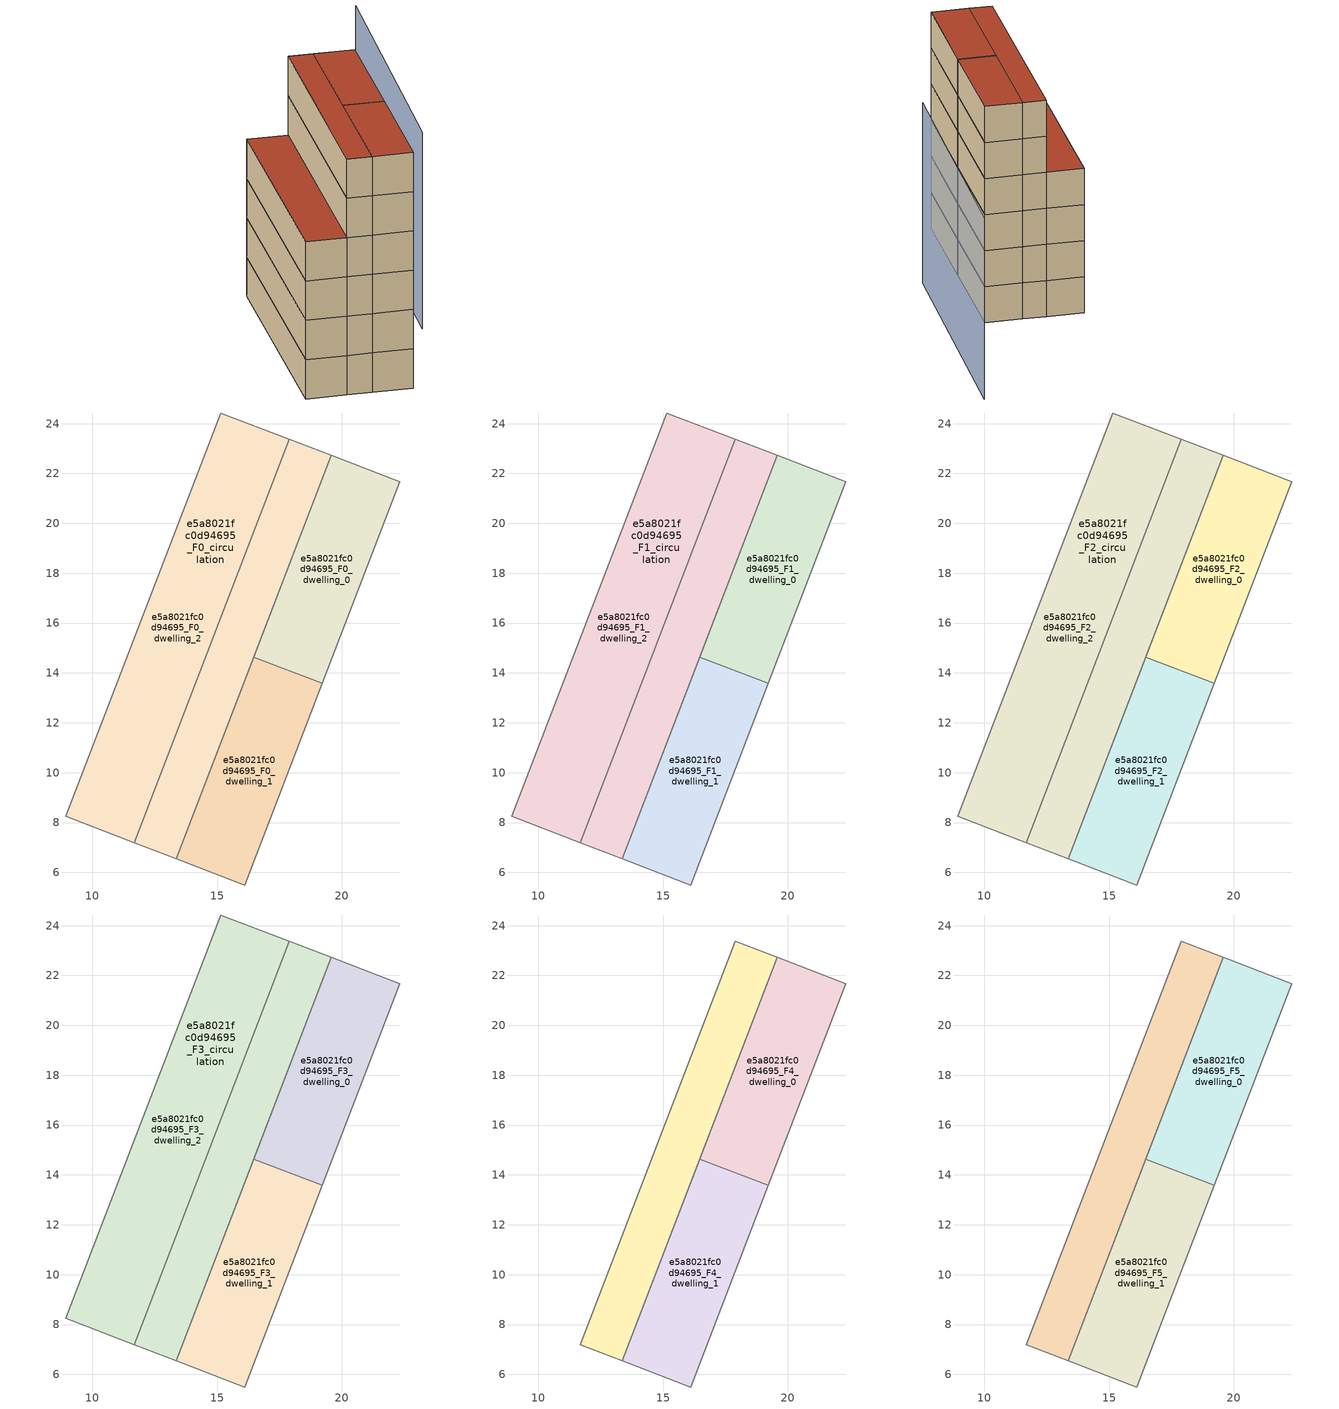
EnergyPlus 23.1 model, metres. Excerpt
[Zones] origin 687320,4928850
e5a8021fc0d94695_F0_dwelling_0
 floor ground (EU_floor_Construction): 22.32,21.67 19.21,13.58 16.47,14.64 19.57,22.73 z0
 wall adiabatic (EU_wall_Construction): 19.21,13.58 22.32,21.67 19.57,22.73 16.47,14.64 z0:3
 wall to e5a8021fc0d94695_F0_dwelling_1 (EU_wall_Construction): 16.47,14.64 19.21,13.58 z0:3
e5a8021fc0d94695_F0_dwelling_1
 floor ground (EU_floor_Construction): 19.21,13.58 16.11,5.5 13.36,6.55 16.47,14.64 z0
 wall adiabatic (EU_wall_Construction): 16.47,14.64 13.36,6.55 16.11,5.5 19.21,13.58 z0:3
e5a8021fc0d94695_F0_dwelling_2
 floor ground (EU_floor_Construction): 17.89,23.37 17.42,22.15 11.68,7.19 8.94,8.25 15.14,24.43 z0; 19.57,22.73 13.36,6.55 11.68,7.19 17.42,22.15 17.89,23.37 z0
 wall adiabatic (EU_wall_Construction): 15.14,24.43 8.94,8.25 11.68,7.19 17.89,23.37 15.14,24.43 z0:3
e5a8021fc0d94695_F0_circulation
 floor ground (EU_floor_Construction): 17.89,23.37 17.42,22.15 11.68,7.19 8.94,8.25 15.14,24.43 z0; 19.57,22.73 13.36,6.55 11.68,7.19 17.42,22.15 17.89,23.37 z0
 wall adiabatic (EU_wall_Construction): 11.68,7.19 13.36,6.55 19.57,22.73 17.89,23.37 11.68,7.19 z0:3
e5a8021fc0d94695_F1_dwelling_0
 floor to e5a8021fc0d94695_F0_dwelling_0 (EU_floor_Construction): 22.32,21.67 19.21,13.58 16.47,14.64 19.57,22.73 z3
 wall adiabatic (EU_wall_Construction): 19.21,13.58 22.32,21.67 19.57,22.73 16.47,14.64 z3:6
 wall to e5a8021fc0d94695_F1_dwelling_1 (EU_wall_Construction): 16.47,14.64 19.21,13.58 z3:6
e5a8021fc0d94695_F1_dwelling_1
 floor to e5a8021fc0d94695_F0_dwelling_1 (EU_floor_Construction): 19.21,13.58 16.11,5.5 13.36,6.55 16.47,14.64 z3
 wall adiabatic (EU_wall_Construction): 16.47,14.64 13.36,6.55 16.11,5.5 19.21,13.58 z3:6
e5a8021fc0d94695_F1_dwelling_2
 floor outside (EU_floor_Construction): 17.89,23.37 17.42,22.15 11.68,7.19 8.94,8.25 15.14,24.43 z3
 floor to e5a8021fc0d94695_F0_dwelling_2 (EU_floor_Construction): 19.57,22.73 13.36,6.55 11.68,7.19 15.61,17.43 17.8,23.14 17.89,23.37 z3
 wall adiabatic (EU_wall_Construction): 15.14,24.43 8.94,8.25 11.68,7.19 17.89,23.37 15.14,24.43 z3:6
e5a8021fc0d94695_F1_circulation
 floor to e5a8021fc0d94695_F0_circulation (EU_floor_Construction): 19.57,22.73 13.36,6.55 11.68,7.19 17.42,22.15 17.89,23.37 z3; 17.89,23.37 17.42,22.15 11.68,7.19 8.94,8.25 15.14,24.43 z3
 wall adiabatic (EU_wall_Construction): 11.68,7.19 13.36,6.55 19.57,22.73 17.89,23.37 11.68,7.19 z3:6
e5a8021fc0d94695_F2_dwelling_0
 floor to e5a8021fc0d94695_F1_dwelling_0 (EU_floor_Construction): 22.32,21.67 19.21,13.58 16.47,14.64 19.57,22.73 z6
 wall adiabatic (EU_wall_Construction): 19.21,13.58 22.32,21.67 19.57,22.73 16.47,14.64 z6:9
 wall to e5a8021fc0d94695_F2_dwelling_1 (EU_wall_Construction): 16.47,14.64 19.21,13.58 z6:9
e5a8021fc0d94695_F2_dwelling_1
 floor to e5a8021fc0d94695_F1_dwelling_1 (EU_floor_Construction): 19.21,13.58 16.11,5.5 13.36,6.55 16.47,14.64 z6
 wall adiabatic (EU_wall_Construction): 16.47,14.64 13.36,6.55 16.11,5.5 19.21,13.58 z6:9
e5a8021fc0d94695_F2_dwelling_2
 floor outside (EU_floor_Construction): 17.89,23.37 17.42,22.15 11.68,7.19 8.94,8.25 15.14,24.43 z6
 floor to e5a8021fc0d94695_F1_dwelling_2 (EU_floor_Construction): 19.57,22.73 13.36,6.55 11.68,7.19 15.61,17.43 17.8,23.14 17.89,23.37 z6
 wall adiabatic (EU_wall_Construction): 15.14,24.43 8.94,8.25 11.68,7.19 17.89,23.37 15.14,24.43 z6:9
e5a8021fc0d94695_F2_circulation
 floor to e5a8021fc0d94695_F1_circulation (EU_floor_Construction): 19.57,22.73 13.36,6.55 11.68,7.19 17.42,22.15 17.89,23.37 z6; 17.89,23.37 17.42,22.15 11.68,7.19 8.94,8.25 15.14,24.43 z6
 wall adiabatic (EU_wall_Construction): 11.68,7.19 13.36,6.55 19.57,22.73 17.89,23.37 11.68,7.19 z6:9
e5a8021fc0d94695_F3_dwelling_0
 floor to e5a8021fc0d94695_F2_dwelling_0 (EU_floor_Construction): 22.32,21.67 19.21,13.58 16.47,14.64 19.57,22.73 z9
 wall adiabatic (EU_wall_Construction): 19.21,13.58 22.32,21.67 19.57,22.73 16.47,14.64 z9:12
 wall to e5a8021fc0d94695_F3_dwelling_1 (EU_wall_Construction): 16.47,14.64 19.21,13.58 z9:12
e5a8021fc0d94695_F3_dwelling_1
 floor to e5a8021fc0d94695_F2_dwelling_1 (EU_floor_Construction): 19.21,13.58 16.11,5.5 13.36,6.55 16.47,14.64 z9
 wall adiabatic (EU_wall_Construction): 16.47,14.64 13.36,6.55 16.11,5.5 19.21,13.58 z9:12
e5a8021fc0d94695_F3_dwelling_2
 floor outside (EU_floor_Construction): 17.89,23.37 17.42,22.15 11.68,7.19 8.94,8.25 15.14,24.43 z9
 floor to e5a8021fc0d94695_F2_dwelling_2 (EU_floor_Construction): 19.57,22.73 13.36,6.55 11.68,7.19 15.61,17.43 17.8,23.14 17.89,23.37 z9
 wall adiabatic (EU_wall_Construction): 15.14,24.43 8.94,8.25 11.68,7.19 17.89,23.37 15.14,24.43 z9:12
 roof outside (EU_roof_Construction): 17.42,22.15 17.89,23.37 15.14,24.43 8.94,8.25 11.68,7.19 z12; 13.36,6.55 19.57,22.73 17.89,23.37 17.42,22.15 11.68,7.19 z12
e5a8021fc0d94695_F3_circulation
 floor to e5a8021fc0d94695_F2_circulation (EU_floor_Construction): 19.57,22.73 13.36,6.55 11.68,7.19 17.42,22.15 17.89,23.37 z9; 17.89,23.37 17.42,22.15 11.68,7.19 8.94,8.25 15.14,24.43 z9
 wall adiabatic (EU_wall_Construction): 11.68,7.19 13.36,6.55 19.57,22.73 17.89,23.37 11.68,7.19 z9:12
 roof outside (EU_floor_Construction): 11.68,7.19 17.42,22.15 17.89,23.37 15.14,24.43 8.94,8.25 z12; 13.36,6.55 19.57,22.73 17.89,23.37 17.42,22.15 11.68,7.19 z12
e5a8021fc0d94695_F4_dwelling_0
 floor to e5a8021fc0d94695_F3_dwelling_0 (EU_floor_Construction): 22.32,21.67 19.21,13.58 16.47,14.64 19.57,22.73 z12
 wall adiabatic (EU_wall_Construction): 19.21,13.58 22.32,21.67 19.57,22.73 16.47,14.64 z12:15
 wall to e5a8021fc0d94695_F4_dwelling_1 (EU_wall_Construction): 16.47,14.64 19.21,13.58 z12:15
e5a8021fc0d94695_F4_dwelling_1
 floor to e5a8021fc0d94695_F3_dwelling_1 (EU_floor_Construction): 19.21,13.58 16.11,5.5 13.36,6.55 16.47,14.64 z12
 wall adiabatic (EU_wall_Construction): 16.47,14.64 13.36,6.55 16.11,5.5 19.21,13.58 z12:15
e5a8021fc0d94695_F4_circulation
 floor outside (EU_floor_Construction): 19.57,22.73 13.36,6.55 11.68,7.19 17.42,22.15 17.89,23.37 z12
 wall adiabatic (EU_wall_Construction): 11.68,7.19 13.36,6.55 19.57,22.73 17.89,23.37 11.68,7.19 z12:15
e5a8021fc0d94695_F5_dwelling_0
 floor to e5a8021fc0d94695_F4_dwelling_0 (EU_floor_Construction): 22.32,21.67 19.21,13.58 16.47,14.64 19.57,22.73 z15
 wall adiabatic (EU_wall_Construction): 19.21,13.58 22.32,21.67 19.57,22.73 16.47,14.64 z15:18
 wall to e5a8021fc0d94695_F5_dwelling_1 (EU_wall_Construction): 16.47,14.64 19.21,13.58 z15:18
 roof outside (EU_roof_Construction): 19.21,13.58 22.32,21.67 19.57,22.73 16.47,14.64 z18
e5a8021fc0d94695_F5_dwelling_1
 floor to e5a8021fc0d94695_F4_dwelling_1 (EU_floor_Construction): 19.21,13.58 16.11,5.5 13.36,6.55 16.47,14.64 z15
 wall adiabatic (EU_wall_Construction): 16.47,14.64 13.36,6.55 16.11,5.5 19.21,13.58 z15:18
 roof outside (EU_roof_Construction): 16.11,5.5 19.21,13.58 16.47,14.64 13.36,6.55 z18
e5a8021fc0d94695_F5_circulation
 floor to e5a8021fc0d94695_F4_circulation (EU_floor_Construction): 19.57,22.73 13.36,6.55 11.68,7.19 17.89,23.37 z15
 wall adiabatic (EU_wall_Construction): 11.68,7.19 13.36,6.55 19.57,22.73 17.89,23.37 11.68,7.19 z15:18
 roof outside (EU_roof_Construction): 13.36,6.55 19.57,22.73 17.89,23.37 11.68,7.19 z18
shading: 22.13,13.17 30.1,32.84 z0:15
[Building]
EU S2 Campaign: North Axis=0; Terrain=City; Solar Distribution=FullExterior
[Site:Location]
Bologna: Latitude=44.5; Longitude=11.25; Time Zone=1; Elevation=37
[SizingPeriod:WeatherFileDays]
AnnualSizingPeriod: Begin Month=1; Begin Day of Month=1; End Month=12; End Day of Month=31; Day of Week for Start Day=Monday; Use Weather File Daylight Saving Period=No; Use Weather File Rain and Snow Indicators=No
[MATERIAL]
EU_InternalMass_Material: Roughness=MediumRough; Thickness=0.1; Conductivity=1; Density=1800; Specific Heat=900; Thermal Absorptance=0.9; Solar Absorptance=0.7; Visible Absorptance=0.7
[MATERIAL:NOMASS] Roughness=MediumRough; Thermal Absorptance=0.9; Solar Absorptance=0.7; Visible Absorptance=0.7
Name | Thermal Resistance
EU_wall_NoMass | 0.905828
EU_roof_NoMass | 0.37593
EU_floor_NoMass | 0.67114
[CONSTRUCTION]
EU_wall_Construction: EU_wall_NoMass
EU_roof_Construction: EU_roof_NoMass
EU_floor_Construction: EU_floor_NoMass
EU_InternalMass_Construction: EU_InternalMass_Material
[ZONE] Type=1; Multiplier=1; Ceiling Height=autocalculate; Floor Area=autocalculate; Part of Total Floor Area=Yes
Name | Volume
e5a8021fc0d94695_F0_dwelling_0; e5a8021fc0d94695_F1_dwelling_0; e5a8021fc0d94695_F2_dwelling_0; e5a8021fc0d94695_F3_dwelling_0; e5a8021fc0d94695_F4_dwelling_0; e5a8021fc0d94695_F5_dwelling_0 | 76.4626
e5a8021fc0d94695_F0_dwelling_1; e5a8021fc0d94695_F1_dwelling_1; e5a8021fc0d94695_F2_dwelling_1; e5a8021fc0d94695_F3_dwelling_1; e5a8021fc0d94695_F4_dwelling_1; e5a8021fc0d94695_F5_dwelling_1 | 76.4612
e5a8021fc0d94695_F0_dwelling_2; e5a8021fc0d94695_F0_circulation; e5a8021fc0d94695_F1_circulation; e5a8021fc0d94695_F2_circulation; e5a8021fc0d94695_F3_circulation | 246.496
e5a8021fc0d94695_F1_dwelling_2; e5a8021fc0d94695_F2_dwelling_2; e5a8021fc0d94695_F3_dwelling_2 | 246.497
e5a8021fc0d94695_F4_circulation | 93.5684
e5a8021fc0d94695_F5_circulation | 93.5691
[INTERNALMASS] Construction=EU_InternalMass_Construction
Name | Zone or ZoneList | Surface Area
e5a8021fc0d94695_F0_dwelling_0_EU_InternalMass | e5a8021fc0d94695_F0_dwelling_0 | 25.4873
e5a8021fc0d94695_F0_dwelling_1_EU_InternalMass | e5a8021fc0d94695_F0_dwelling_1 | 25.4873
e5a8021fc0d94695_F0_dwelling_2_EU_InternalMass | e5a8021fc0d94695_F0_dwelling_2 | 50.9756
e5a8021fc0d94695_F1_dwelling_0_EU_InternalMass | e5a8021fc0d94695_F1_dwelling_0 | 25.4873
e5a8021fc0d94695_F1_dwelling_1_EU_InternalMass | e5a8021fc0d94695_F1_dwelling_1 | 25.4873
e5a8021fc0d94695_F1_dwelling_2_EU_InternalMass | e5a8021fc0d94695_F1_dwelling_2 | 50.9756
e5a8021fc0d94695_F2_dwelling_0_EU_InternalMass | e5a8021fc0d94695_F2_dwelling_0 | 25.4873
e5a8021fc0d94695_F2_dwelling_1_EU_InternalMass | e5a8021fc0d94695_F2_dwelling_1 | 25.4873
e5a8021fc0d94695_F2_dwelling_2_EU_InternalMass | e5a8021fc0d94695_F2_dwelling_2 | 50.9756
e5a8021fc0d94695_F3_dwelling_0_EU_InternalMass | e5a8021fc0d94695_F3_dwelling_0 | 25.4873
e5a8021fc0d94695_F3_dwelling_1_EU_InternalMass | e5a8021fc0d94695_F3_dwelling_1 | 25.4873
e5a8021fc0d94695_F3_dwelling_2_EU_InternalMass | e5a8021fc0d94695_F3_dwelling_2 | 50.9756
e5a8021fc0d94695_F4_dwelling_0_EU_InternalMass | e5a8021fc0d94695_F4_dwelling_0 | 60.5785
e5a8021fc0d94695_F4_dwelling_1_EU_InternalMass | e5a8021fc0d94695_F4_dwelling_1 | 60.5785
e5a8021fc0d94695_F5_dwelling_0_EU_InternalMass | e5a8021fc0d94695_F5_dwelling_0 | 60.5785
e5a8021fc0d94695_F5_dwelling_1_EU_InternalMass | e5a8021fc0d94695_F5_dwelling_1 | 60.5785
[OTHEREQUIPMENT] Fuel Type=Electricity; Design Level Calculation Method=Watts/Area; Power per Zone Floor Area=1; Fraction Latent=0; Fraction Radiant=0; Fraction Lost=0; Carbon Dioxide Generation Rate=0; EndUse Subcategory=EU_Step8_InternalGains
Name | Zone or ZoneList or Space or SpaceList | Schedule
EU_Step8_InternalGain_e5a8021fc0d94695_F0_dwelling_0_f000 | e5a8021fc0d94695_F0_dwelling_0 | EU_Step8_GainSchedule_e5a8021fc0d94695_F0_dwelling_0_f000
EU_Step8_InternalGain_e5a8021fc0d94695_F0_dwelling_1_f000 | e5a8021fc0d94695_F0_dwelling_1 | EU_Step8_GainSchedule_e5a8021fc0d94695_F0_dwelling_1_f000
EU_Step8_InternalGain_e5a8021fc0d94695_F0_dwelling_2_f000 | e5a8021fc0d94695_F0_dwelling_2 | EU_Step8_GainSchedule_e5a8021fc0d94695_F0_dwelling_2_f000
EU_Step8_InternalGain_e5a8021fc0d94695_F1_dwelling_0_f000 | e5a8021fc0d94695_F1_dwelling_0 | EU_Step8_GainSchedule_e5a8021fc0d94695_F1_dwelling_0_f000
EU_Step8_InternalGain_e5a8021fc0d94695_F1_dwelling_1_f000 | e5a8021fc0d94695_F1_dwelling_1 | EU_Step8_GainSchedule_e5a8021fc0d94695_F1_dwelling_1_f000
EU_Step8_InternalGain_e5a8021fc0d94695_F1_dwelling_2_f000 | e5a8021fc0d94695_F1_dwelling_2 | EU_Step8_GainSchedule_e5a8021fc0d94695_F1_dwelling_2_f000
EU_Step8_InternalGain_e5a8021fc0d94695_F2_dwelling_0_f000 | e5a8021fc0d94695_F2_dwelling_0 | EU_Step8_GainSchedule_e5a8021fc0d94695_F2_dwelling_0_f000
EU_Step8_InternalGain_e5a8021fc0d94695_F2_dwelling_1_f000 | e5a8021fc0d94695_F2_dwelling_1 | EU_Step8_GainSchedule_e5a8021fc0d94695_F2_dwelling_1_f000
EU_Step8_InternalGain_e5a8021fc0d94695_F2_dwelling_2_f000 | e5a8021fc0d94695_F2_dwelling_2 | EU_Step8_GainSchedule_e5a8021fc0d94695_F2_dwelling_2_f000
EU_Step8_InternalGain_e5a8021fc0d94695_F3_dwelling_0_f000 | e5a8021fc0d94695_F3_dwelling_0 | EU_Step8_GainSchedule_e5a8021fc0d94695_F3_dwelling_0_f000
EU_Step8_InternalGain_e5a8021fc0d94695_F3_dwelling_1_f000 | e5a8021fc0d94695_F3_dwelling_1 | EU_Step8_GainSchedule_e5a8021fc0d94695_F3_dwelling_1_f000
EU_Step8_InternalGain_e5a8021fc0d94695_F3_dwelling_2_f000 | e5a8021fc0d94695_F3_dwelling_2 | EU_Step8_GainSchedule_e5a8021fc0d94695_F3_dwelling_2_f000
EU_Step8_InternalGain_e5a8021fc0d94695_F4_dwelling_0_f000 | e5a8021fc0d94695_F4_dwelling_0 | EU_Step8_GainSchedule_e5a8021fc0d94695_F4_dwelling_0_f000
EU_Step8_InternalGain_e5a8021fc0d94695_F4_dwelling_1_f000 | e5a8021fc0d94695_F4_dwelling_1 | EU_Step8_GainSchedule_e5a8021fc0d94695_F4_dwelling_1_f000
EU_Step8_InternalGain_e5a8021fc0d94695_F5_dwelling_0_f000 | e5a8021fc0d94695_F5_dwelling_0 | EU_Step8_GainSchedule_e5a8021fc0d94695_F5_dwelling_0_f000
EU_Step8_InternalGain_e5a8021fc0d94695_F5_dwelling_1_f000 | e5a8021fc0d94695_F5_dwelling_1 | EU_Step8_GainSchedule_e5a8021fc0d94695_F5_dwelling_1_f000
[ZONEINFILTRATION:DESIGNFLOWRATE] Schedule=EU_AlwaysOn; Design Flow Rate Calculation Method=Flow/Area; Flow Rate per Floor Area=0.0005; Constant Term Coefficient=1; Temperature Term Coefficient=0; Velocity Term Coefficient=0; Velocity Squared Term Coefficient=0
Name | Zone or ZoneList or Space or SpaceList
EU_Circulation_Infiltration_e5a8021fc0d94695_F0_circulation | e5a8021fc0d94695_F0_circulation
EU_Circulation_Infiltration_e5a8021fc0d94695_F1_circulation | e5a8021fc0d94695_F1_circulation
EU_Circulation_Infiltration_e5a8021fc0d94695_F2_circulation | e5a8021fc0d94695_F2_circulation
EU_Circulation_Infiltration_e5a8021fc0d94695_F3_circulation | e5a8021fc0d94695_F3_circulation
EU_Circulation_Infiltration_e5a8021fc0d94695_F4_circulation | e5a8021fc0d94695_F4_circulation
EU_Circulation_Infiltration_e5a8021fc0d94695_F5_circulation | e5a8021fc0d94695_F5_circulation
[ZONEVENTILATION:DESIGNFLOWRATE] Schedule=EU_AlwaysOn; Design Flow Rate Calculation Method=AirChanges/Hour; Air Changes per Hour=0.73129; Ventilation Type=Natural; Fan Pressure Rise=0; Fan Total Efficiency=1; Constant Term Coefficient=1; Temperature Term Coefficient=0; Velocity Term Coefficient=0; Velocity Squared Term Coefficient=0; Minimum Indoor Temperature=-100; Maximum Indoor Temperature=100; Delta Temperature=-100; Minimum Outdoor Temperature=-100; Maximum Outdoor Temperature=100; Maximum Wind Speed=40
Name | Zone or ZoneList or Space or SpaceList
EU_ConstantAir_e5a8021fc0d94695_F0_dwelling_0 | e5a8021fc0d94695_F0_dwelling_0
EU_ConstantAir_e5a8021fc0d94695_F0_dwelling_1 | e5a8021fc0d94695_F0_dwelling_1
EU_ConstantAir_e5a8021fc0d94695_F0_dwelling_2 | e5a8021fc0d94695_F0_dwelling_2
EU_ConstantAir_e5a8021fc0d94695_F1_dwelling_0 | e5a8021fc0d94695_F1_dwelling_0
EU_ConstantAir_e5a8021fc0d94695_F1_dwelling_1 | e5a8021fc0d94695_F1_dwelling_1
EU_ConstantAir_e5a8021fc0d94695_F1_dwelling_2 | e5a8021fc0d94695_F1_dwelling_2
EU_ConstantAir_e5a8021fc0d94695_F2_dwelling_0 | e5a8021fc0d94695_F2_dwelling_0
EU_ConstantAir_e5a8021fc0d94695_F2_dwelling_1 | e5a8021fc0d94695_F2_dwelling_1
EU_ConstantAir_e5a8021fc0d94695_F2_dwelling_2 | e5a8021fc0d94695_F2_dwelling_2
EU_ConstantAir_e5a8021fc0d94695_F3_dwelling_0 | e5a8021fc0d94695_F3_dwelling_0
EU_ConstantAir_e5a8021fc0d94695_F3_dwelling_1 | e5a8021fc0d94695_F3_dwelling_1
EU_ConstantAir_e5a8021fc0d94695_F3_dwelling_2 | e5a8021fc0d94695_F3_dwelling_2
EU_ConstantAir_e5a8021fc0d94695_F4_dwelling_0 | e5a8021fc0d94695_F4_dwelling_0
EU_ConstantAir_e5a8021fc0d94695_F4_dwelling_1 | e5a8021fc0d94695_F4_dwelling_1
EU_ConstantAir_e5a8021fc0d94695_F5_dwelling_0 | e5a8021fc0d94695_F5_dwelling_0
EU_ConstantAir_e5a8021fc0d94695_F5_dwelling_1 | e5a8021fc0d94695_F5_dwelling_1
[HVACTEMPLATE:THERMOSTAT] Constant Heating Setpoint=20; Constant Cooling Setpoint=50
EU_HeatOnly_e5a8021fc0d94695_F0_dwelling_0; EU_HeatOnly_e5a8021fc0d94695_F0_dwelling_1; EU_HeatOnly_e5a8021fc0d94695_F0_dwelling_2; EU_HeatOnly_e5a8021fc0d94695_F1_dwelling_0; EU_HeatOnly_e5a8021fc0d94695_F1_dwelling_1; EU_HeatOnly_e5a8021fc0d94695_F1_dwelling_2; EU_HeatOnly_e5a8021fc0d94695_F2_dwelling_0; EU_HeatOnly_e5a8021fc0d94695_F2_dwelling_1; EU_HeatOnly_e5a8021fc0d94695_F2_dwelling_2; EU_HeatOnly_e5a8021fc0d94695_F3_dwelling_0; EU_HeatOnly_e5a8021fc0d94695_F3_dwelling_1; EU_HeatOnly_e5a8021fc0d94695_F3_dwelling_2; EU_HeatOnly_e5a8021fc0d94695_F4_dwelling_0; EU_HeatOnly_e5a8021fc0d94695_F4_dwelling_1; EU_HeatOnly_e5a8021fc0d94695_F5_dwelling_0; EU_HeatOnly_e5a8021fc0d94695_F5_dwelling_1
[HVACTEMPLATE:ZONE:IDEALLOADSAIRSYSTEM] System Availability Schedule=EU_AlwaysOn; Maximum Heating Supply Air Temperature=50; Minimum Cooling Supply Air Temperature=13; Maximum Heating Supply Air Humidity Ratio=0.0156; Minimum Cooling Supply Air Humidity Ratio=0.0077; Heating Limit=NoLimit; Cooling Limit=NoLimit; Heating Availability Schedule=EU_AlwaysOn; Cooling Availability Schedule=EU_CoolingOff; Dehumidification Control Type=ConstantSensibleHeatRatio; Cooling Sensible Heat Ratio=0.7; Dehumidification Setpoint=60; Humidification Control Type=None; Humidification Setpoint=30; Outdoor Air Method=None; Outdoor Air Flow Rate per Person=0.00944; Outdoor Air Flow Rate per Zone Floor Area=0; Outdoor Air Flow Rate per Zone=0; Demand Controlled Ventilation Type=None; Outdoor Air Economizer Type=NoEconomizer; Heat Recovery Type=None; Sensible Heat Recovery Effectiveness=0.7; Latent Heat Recovery Effectiveness=0.65
Name | Template Thermostat
e5a8021fc0d94695_F0_dwelling_0 | EU_HeatOnly_e5a8021fc0d94695_F0_dwelling_0
e5a8021fc0d94695_F0_dwelling_1 | EU_HeatOnly_e5a8021fc0d94695_F0_dwelling_1
e5a8021fc0d94695_F0_dwelling_2 | EU_HeatOnly_e5a8021fc0d94695_F0_dwelling_2
e5a8021fc0d94695_F1_dwelling_0 | EU_HeatOnly_e5a8021fc0d94695_F1_dwelling_0
e5a8021fc0d94695_F1_dwelling_1 | EU_HeatOnly_e5a8021fc0d94695_F1_dwelling_1
e5a8021fc0d94695_F1_dwelling_2 | EU_HeatOnly_e5a8021fc0d94695_F1_dwelling_2
e5a8021fc0d94695_F2_dwelling_0 | EU_HeatOnly_e5a8021fc0d94695_F2_dwelling_0
e5a8021fc0d94695_F2_dwelling_1 | EU_HeatOnly_e5a8021fc0d94695_F2_dwelling_1
e5a8021fc0d94695_F2_dwelling_2 | EU_HeatOnly_e5a8021fc0d94695_F2_dwelling_2
e5a8021fc0d94695_F3_dwelling_0 | EU_HeatOnly_e5a8021fc0d94695_F3_dwelling_0
e5a8021fc0d94695_F3_dwelling_1 | EU_HeatOnly_e5a8021fc0d94695_F3_dwelling_1
e5a8021fc0d94695_F3_dwelling_2 | EU_HeatOnly_e5a8021fc0d94695_F3_dwelling_2
e5a8021fc0d94695_F4_dwelling_0 | EU_HeatOnly_e5a8021fc0d94695_F4_dwelling_0
e5a8021fc0d94695_F4_dwelling_1 | EU_HeatOnly_e5a8021fc0d94695_F4_dwelling_1
e5a8021fc0d94695_F5_dwelling_0 | EU_HeatOnly_e5a8021fc0d94695_F5_dwelling_0
e5a8021fc0d94695_F5_dwelling_1 | EU_HeatOnly_e5a8021fc0d94695_F5_dwelling_1
[SIZING:ZONE] Zone Cooling Design Supply Air Temperature Input Method=SupplyAirTemperature; Zone Cooling Design Supply Air Temperature=13; Zone Heating Design Supply Air Temperature Input Method=SupplyAirTemperature; Zone Heating Design Supply Air Temperature=50; Zone Cooling Design Supply Air Humidity Ratio=0.008; Zone Heating Design Supply Air Humidity Ratio=0.008; Cooling Design Air Flow Method=DesignDay; Cooling Design Air Flow Rate=0; Cooling Minimum Air Flow per Zone Floor Area=0.000762; Cooling Minimum Air Flow=0; Cooling Minimum Air Flow Fraction=0.2; Heating Design Air Flow Method=DesignDay; Heating Design Air Flow Rate=0; Heating Maximum Air Flow per Zone Floor Area=0.002032; Heating Maximum Air Flow=0.141576; Heating Maximum Air Flow Fraction=0.3; Account for Dedicated Outdoor Air System=No; Dedicated Outdoor Air System Control Strategy=NeutralSupplyAir; Dedicated Outdoor Air Low Setpoint Temperature for Design=autosize; Dedicated Outdoor Air High Setpoint Temperature for Design=autosize; Zone Load Sizing Method=Sensible Load Only No Latent Load; Zone Latent Cooling Design Supply Air Humidity Ratio Input Method=HumidityRatioDifference; Zone Cooling Design Supply Air Humidity Ratio Difference=0.005; Zone Latent Heating Design Supply Air Humidity Ratio Input Method=HumidityRatioDifference; Zone Humidification Design Supply Air Humidity Ratio Difference=0.005
e5a8021fc0d94695_F0_dwelling_0; e5a8021fc0d94695_F0_dwelling_1; e5a8021fc0d94695_F0_dwelling_2; e5a8021fc0d94695_F1_dwelling_0; e5a8021fc0d94695_F1_dwelling_1; e5a8021fc0d94695_F1_dwelling_2; e5a8021fc0d94695_F2_dwelling_0; e5a8021fc0d94695_F2_dwelling_1; e5a8021fc0d94695_F2_dwelling_2; e5a8021fc0d94695_F3_dwelling_0; e5a8021fc0d94695_F3_dwelling_1; e5a8021fc0d94695_F3_dwelling_2; e5a8021fc0d94695_F4_dwelling_0; e5a8021fc0d94695_F4_dwelling_1; e5a8021fc0d94695_F5_dwelling_0; e5a8021fc0d94695_F5_dwelling_1
[SCHEDULE:CONSTANT]
Name | Hourly Value
EU_AlwaysOn | 1
EU_CoolingOff | 0
[SCHEDULE:FILE] Column Number=1; Rows to Skip at Top=0; Number of Hours of Data=8760; Column Separator=Comma; Interpolate to Timestep=No; Minutes per Item=60; Adjust Schedule for Daylight Savings=Yes
Name | File
EU_Step8_GainSchedule_e5a8021fc0d94695_F0_dwelling_0_f000 | ../../schedules/e5a8021fc0d94695/e5a8021fc0d94695_F0_dwelling_0_f000_gain.csv
EU_Step8_GainSchedule_e5a8021fc0d94695_F0_dwelling_1_f000 | ../../schedules/e5a8021fc0d94695/e5a8021fc0d94695_F0_dwelling_1_f000_gain.csv
EU_Step8_GainSchedule_e5a8021fc0d94695_F0_dwelling_2_f000 | ../../schedules/e5a8021fc0d94695/e5a8021fc0d94695_F0_dwelling_2_f000_gain.csv
EU_Step8_GainSchedule_e5a8021fc0d94695_F1_dwelling_0_f000 | ../../schedules/e5a8021fc0d94695/e5a8021fc0d94695_F1_dwelling_0_f000_gain.csv
EU_Step8_GainSchedule_e5a8021fc0d94695_F1_dwelling_1_f000 | ../../schedules/e5a8021fc0d94695/e5a8021fc0d94695_F1_dwelling_1_f000_gain.csv
EU_Step8_GainSchedule_e5a8021fc0d94695_F1_dwelling_2_f000 | ../../schedules/e5a8021fc0d94695/e5a8021fc0d94695_F1_dwelling_2_f000_gain.csv
EU_Step8_GainSchedule_e5a8021fc0d94695_F2_dwelling_0_f000 | ../../schedules/e5a8021fc0d94695/e5a8021fc0d94695_F2_dwelling_0_f000_gain.csv
EU_Step8_GainSchedule_e5a8021fc0d94695_F2_dwelling_1_f000 | ../../schedules/e5a8021fc0d94695/e5a8021fc0d94695_F2_dwelling_1_f000_gain.csv
EU_Step8_GainSchedule_e5a8021fc0d94695_F2_dwelling_2_f000 | ../../schedules/e5a8021fc0d94695/e5a8021fc0d94695_F2_dwelling_2_f000_gain.csv
EU_Step8_GainSchedule_e5a8021fc0d94695_F3_dwelling_0_f000 | ../../schedules/e5a8021fc0d94695/e5a8021fc0d94695_F3_dwelling_0_f000_gain.csv
EU_Step8_GainSchedule_e5a8021fc0d94695_F3_dwelling_1_f000 | ../../schedules/e5a8021fc0d94695/e5a8021fc0d94695_F3_dwelling_1_f000_gain.csv
EU_Step8_GainSchedule_e5a8021fc0d94695_F3_dwelling_2_f000 | ../../schedules/e5a8021fc0d94695/e5a8021fc0d94695_F3_dwelling_2_f000_gain.csv
EU_Step8_GainSchedule_e5a8021fc0d94695_F4_dwelling_0_f000 | ../../schedules/e5a8021fc0d94695/e5a8021fc0d94695_F4_dwelling_0_f000_gain.csv
EU_Step8_GainSchedule_e5a8021fc0d94695_F4_dwelling_1_f000 | ../../schedules/e5a8021fc0d94695/e5a8021fc0d94695_F4_dwelling_1_f000_gain.csv
EU_Step8_GainSchedule_e5a8021fc0d94695_F5_dwelling_0_f000 | ../../schedules/e5a8021fc0d94695/e5a8021fc0d94695_F5_dwelling_0_f000_gain.csv
EU_Step8_GainSchedule_e5a8021fc0d94695_F5_dwelling_1_f000 | ../../schedules/e5a8021fc0d94695/e5a8021fc0d94695_F5_dwelling_1_f000_gain.csv
